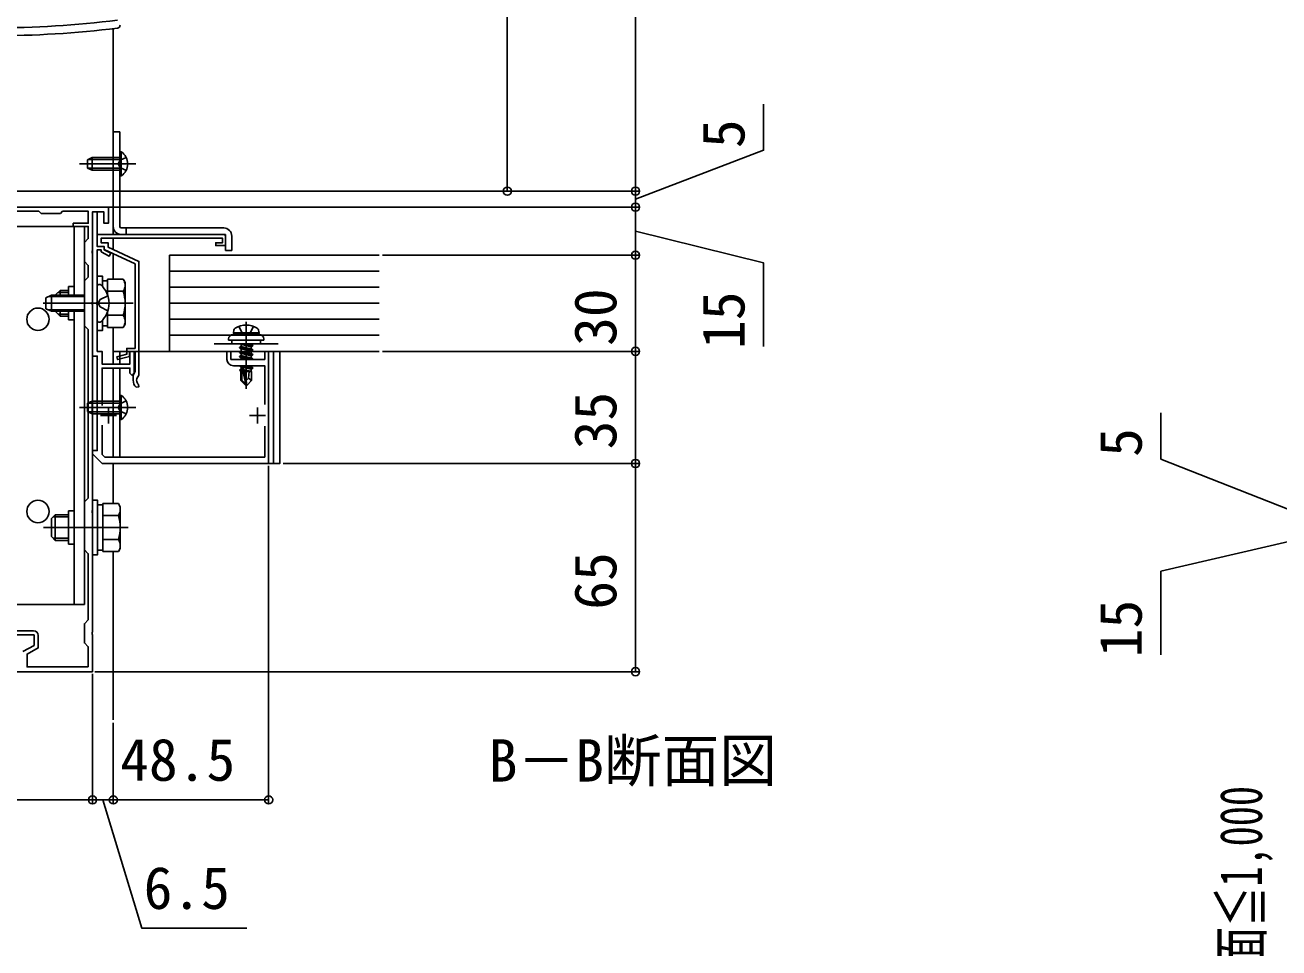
# Model space of a CAD drawing. Units: millimetres, scale not verified. Extents: x -1050 to 1050, y -1573 to 1566.
# Drawn here: x -733.5 to -342.1, y 348.9 to 636.9 of the extents above; entities that cross this region are included whole.
import ezdxf
from ezdxf.enums import TextEntityAlignment as Align

# ---------------------------------------------------------------- set-up
doc = ezdxf.new("R2010")
doc.units = ezdxf.units.MM
doc.header["$LTSCALE"] = 5
for name, color, linetype in [('0-2_USER1', 3, 'Continuous'), ('0-3_YKK_11', 7, 'Continuous'), ('0-5_YKK_12', 2, 'Continuous'), ('0-6_YKK_13', 4, 'Continuous'), ('0-8_YKK_D', 6, 'Continuous')]:
    doc.layers.add(name, color=color, linetype=linetype)
doc.styles.add('ＭＳ ゴシック', font='')
doc.styles.get('ＭＳ ゴシック').set_extended_font_data('MS Gothic')

msp = doc.modelspace()

# ---------------------------------------------------------------- linework, layer by layer
at = {"layer": '0-3_YKK_11'}
for p, q in [((-699.8, 526.9), (-699.8, 526.1)), ((-707.5, 517.6), (-707.5, 512.6)), ((-661, 517.6), (-661, 512.6)), ((-710, 515.1), (-705, 515.1)), ((-663.5, 515.1), (-658.5, 515.1)), ((-730.9, 447.9), (-747.6, 447.9))]:
    msp.add_line(p, q, dxfattribs=at)
for points in [[(-712.62, 566.375), (-712.5, 566.558), (-712.5, 578.6), (-708.9, 578.6), (-708.9, 575.1), (-707.5, 575.1), (-707.5, 580.1), (-742.042, 580.1), (-742.225, 579.98), (-742.775, 579.98), (-742.958, 580.1), (-763.042, 580.1), (-763.225, 579.98), (-763.775, 579.98), (-763.958, 580.1), (-772.042, 580.1), (-772.225, 579.98), (-772.775, 579.98), (-772.958, 580.1), (-780.5, 580.1), (-780.5, 577.1), (-780.2, 576.8)], [(-738.3, 578.8), (-729.2, 578.8), (-728.5, 578.1), (-722.5, 578.1), (-721.8, 578.8), (-713.8, 578.8), (-713.8, 575.1), (-718.5, 575.1), (-718.5, 574.1), (-713.8, 574.1), (-713.8, 570.3), (-715, 569.1), (-715, 563.1), (-713.8, 561.9), (-713.8, 558.3), (-715, 557.1), (-715, 543.1), (-713.8, 541.9), (-713.8, 489.3), (-715, 488.1), (-715, 473.1), (-713.8, 471.9), (-713.8, 451.3), (-715, 450.1), (-715, 444.1), (-713.8, 442.9), (-713.8, 436.6)], [(-709.5, 518.159), (-709.5, 529.9), (-700.8, 529.9), (-700.8, 528.25), (-700.15, 527.6), (-699.5, 528.25), (-699.5, 535.1), (-700.8, 535.1), (-700.8, 531.1), (-709.5, 531.1), (-709.5, 535.1), (-711, 535.1), (-711, 549.642), (-711.12, 549.825), (-711.12, 550.375), (-711, 550.558), (-711, 566.8), (-709.8, 566.8), (-709.8, 566.193), (-707.231, 564.856), (-706.769, 565.744), (-708.8, 566.8), (-708.8, 567.8), (-711, 567.8), (-711, 578.6), (-712.5, 578.6), (-712.5, 533.6), (-711, 533.6), (-711, 504.1), (-712.5, 504.1), (-712.5, 503.1), (-709.5, 500.1), (-657.5, 500.1), (-657.5, 535.1), (-658.7, 535.1), (-658.7, 532.6), (-669.3, 532.6), (-669.3, 535.1), (-670.5, 535.1), (-670.5, 532.6)], [(-671, 571.6), (-711, 571.6), (-711, 567.8), (-708.8, 567.8), (-708.8, 566.9), (-699.2, 562.4), (-699.2, 536), (-701.8, 536), (-701.8, 534.193), (-704.865, 533.385), (-704.635, 532.515), (-700.9, 533.5), (-700.9, 535.1), (-699.2, 535.1), (-699.2, 528.797), (-699.255, 528.625)], [(-698.095, 527.49), (-698, 527.709), (-698, 563.163), (-707.6, 567.663), (-707.6, 569), (-709.8, 569), (-709.8, 570.4), (-671.9, 570.4), (-671.9, 569), (-674, 569), (-674, 568.1), (-671, 568.1), (-671, 571.6)], [(-739, 435.1), (-712.5, 435.1), (-712.5, 446.642), (-712.62, 446.825), (-712.62, 447.375), (-712.5, 447.558), (-712.5, 484.642), (-712.62, 484.825), (-712.62, 485.375), (-712.5, 485.558), (-712.5, 549.642), (-712.62, 549.825), (-712.62, 550.375), (-712.5, 550.558), (-712.5, 565.642), (-712.62, 565.825), (-712.62, 566.375)], [(-668.5, 530.6), (-658.7, 530.6), (-658.7, 518.499)], [(-698.845, 523.905), (-697.994, 524.032), (-698.095, 524.71)], [(-658.7, 511.701), (-658.7, 502.1), (-708.672, 502.1), (-709.5, 502.928), (-709.5, 512.041)], [(-747.8, 446.6), (-730.7, 446.6), (-730.7, 443.3), (-734.2, 441.4)], [(-713.8, 436.6), (-732.9, 436.6), (-732.9, 440.626), (-729.4, 442.526), (-729.4, 446.4)]]:
    msp.add_lwpolyline(points, dxfattribs=at)
for centre, radius, start, end in [((-668.5, 532.6), 2, 180.00001, 269.99999), ((-696.8, 526.9), 3, 144.90318, 180), ((-696.8, 526.1), 3, 180.00001, 227.02713), ((-696.8, 526.1), 1.9, 132.9859, 227.02712), ((-730.9, 446.4), 1.5, 0.00001, 89.99999)]:
    msp.add_arc(centre, radius, start, end, dxfattribs=at)
at = {"layer": '0-5_YKK_12'}
for p, q in [((-706, 635.805), (-706, 571.6)), ((-706, 580.1), (-706, 573.8)), ((-706, 570.4), (-706, 566.913)), ((-706, 567.8), (-706, 566.913)), ((-706, 565.587), (-706, 557.606)), ((-706, 565.587), (-706, 557.606)), ((-706, 542.594), (-706, 538.1)), ((-706, 542.594), (-706, 531.1)), ((-688.5, 535.1), (-623, 535.1)), ((-706, 500.1), (-706, 487.606)), ((-706, 499.1), (-706, 487.606)), ((-706, 472.594), (-706, 435.1)), ((-706, 472.594), (-706, 420.1))]:
    msp.add_line(p, q, dxfattribs=at)
at = {"layer": '0-6_YKK_13'}
for p, q in [((-706, 574.1), (-706, 603.6)), ((-704, 603.6), (-706, 603.6)), ((-704, 574.1), (-704, 603.6)), ((-714, 594.9), (-712.6, 595.6)), ((-704, 594.946), (-713.909, 594.946)), ((-704, 595.6), (-712.6, 595.6)), ((-704, 589.85), (-704, 597.35)), ((-699, 593.6), (-716.5, 593.6)), ((-714, 592.3), (-714, 594.9)), ((-714, 592.3), (-712.6, 591.6)), ((-704, 592.254), (-713.909, 592.254)), ((-703.491, 589.85), (-704, 589.85)), ((-767, 574.1), (-715, 574.1)), ((-718.2, 574.1), (-718.2, 552.6)), ((-715, 574.1), (-715, 456.1)), ((-671.5, 573.6), (-703.5, 573.6)), ((-671.5, 571.6), (-703.5, 571.6)), ((-702, 573.6), (-702, 571.6)), ((-671, 566.6), (-671, 571.1)), ((-669, 566.6), (-669, 571.1)), ((-688.5, 565.1), (-623, 565.1)), ((-671, 566.6), (-669, 566.6)), ((-688.5, 560.1), (-623, 560.1)), ((-710.455, 556), (-710.257, 556)), ((-707.8, 557.15), (-709.4, 557.15)), ((-707.8, 557.606), (-702.881, 557.606)), ((-707.8, 552.829), (-707.8, 557.606)), ((-702.3, 556.6), (-702.881, 557.606)), ((-702.3, 543.6), (-702.3, 556.6)), ((-727, 551.8), (-725.3, 552.6)), ((-715, 552.167), (-726.22, 552.167)), ((-725.3, 547.6), (-725.3, 552.6)), ((-715, 552.6), (-725.3, 552.6)), ((-723.8, 552.9), (-722.6, 554.1)), ((-723.8, 552.9), (-723.8, 552.6)), ((-723.248, 553.452), (-720, 553.452)), ((-720, 554.1), (-722.6, 554.1)), ((-722.6, 554.1), (-722.6, 552.6)), ((-720, 555.3), (-720, 552.6)), ((-720, 555.3), (-718.2, 555.3)), ((-711, 555.351), (-711, 544.849)), ((-707.674, 552.472), (-710.135, 551.245)), ((-707.8, 552.829), (-707.8, 554.1)), ((-707.8, 553.853), (-702.881, 553.853)), ((-688.5, 555.1), (-623, 555.1)), ((-706.496, 550.1), (-727.913, 550.1)), ((-699.8, 550.1), (-726.3, 550.1)), ((-715, 548.033), (-726.22, 548.033)), ((-710.744, 550.1), (-710.135, 551.245)), ((-710.744, 550.1), (-710.135, 548.955)), ((-707.674, 547.728), (-710.135, 548.955)), ((-688.5, 550.1), (-623, 550.1)), ((-715, 547.6), (-725.3, 547.6)), ((-723.8, 547.6), (-723.8, 547.3)), ((-723.8, 547.3), (-722.6, 546.1)), ((-723.248, 546.748), (-720, 546.748)), ((-722.6, 547.6), (-722.6, 546.1)), ((-722.6, 546.1), (-720, 546.1)), ((-720, 547.6), (-720, 544.9)), ((-720, 544.9), (-718.2, 544.9)), ((-718.2, 547.6), (-718.2, 456.1)), ((-711, 544.849), (-711, 544.745)), ((-710.455, 544.2), (-710.257, 544.2)), ((-707.8, 546.1), (-707.8, 547.371)), ((-707.8, 542.594), (-707.8, 547.371)), ((-707.8, 546.347), (-702.881, 546.347)), ((-688.5, 545.1), (-623, 545.1)), ((-664.5, 544.3), (-664.5, 523.4)), ((-709.4, 543.05), (-707.8, 543.05)), ((-707.8, 542.594), (-702.881, 542.594)), ((-702.3, 543.6), (-702.881, 542.594)), ((-668.5, 540.9), (-668.359, 541.703)), ((-668.5, 540.9), (-660.5, 540.9)), ((-668.5, 540.9), (-668.412, 540.4)), ((-668.5, 540.4), (-660.5, 540.4)), ((-668.412, 540.4), (-660.588, 540.4)), ((-660.5, 540.9), (-660.641, 541.703)), ((-660.5, 540.9), (-660.588, 540.4)), ((-688.5, 540.1), (-623, 540.1)), ((-654.5, 537.4), (-674.5, 537.4)), ((-666.6, 536.25), (-666.05, 536.568)), ((-662.4, 535.55), (-666.6, 536.25)), ((-666.6, 536.25), (-666.6, 536.15)), ((-666.05, 537.233), (-666.05, 536.568)), ((-666.05, 536.568), (-662.95, 535.868)), ((-665.7, 537.4), (-662.4, 536.85)), ((-662.4, 536.95), (-665.1, 537.4)), ((-663.537, 537.4), (-662.95, 537.268)), ((-662.95, 537.4), (-662.95, 537.268)), ((-662.4, 536.95), (-662.95, 537.268)), ((-662.4, 536.85), (-662.95, 536.533)), ((-662.95, 536.533), (-662.95, 535.868)), ((-662.4, 536.95), (-662.4, 536.85)), ((-660, 538.6), (-660, 537.4)), ((-659, 538.9), (-659, 538.6)), ((-704, 531.1), (-704, 535.1)), ((-666.6, 536.15), (-662.4, 535.45)), ((-666.6, 534.85), (-666.05, 535.168)), ((-662.4, 534.15), (-666.6, 534.85)), ((-666.6, 534.85), (-666.6, 534.75)), ((-666.6, 534.75), (-662.4, 534.05)), ((-666.6, 533.45), (-666.05, 533.768)), ((-662.4, 532.75), (-666.6, 533.45)), ((-666.6, 533.45), (-666.6, 533.35)), ((-666.6, 533.35), (-662.4, 532.65)), ((-666.05, 535.833), (-666.05, 535.168)), ((-666.05, 535.168), (-662.95, 534.468)), ((-666.05, 534.433), (-666.05, 533.768)), ((-666.05, 533.768), (-662.95, 533.068)), ((-666.05, 533.033), (-666.05, 532.6)), ((-662.4, 535.55), (-662.95, 535.868)), ((-662.4, 535.45), (-662.95, 535.133)), ((-662.95, 535.133), (-662.95, 534.468)), ((-662.4, 534.15), (-662.95, 534.468)), ((-662.4, 534.05), (-662.95, 533.733)), ((-662.95, 533.733), (-662.95, 533.068)), ((-662.4, 532.75), (-662.95, 533.068)), ((-662.4, 532.65), (-662.487, 532.6)), ((-662.4, 535.55), (-662.4, 535.45)), ((-662.4, 534.15), (-662.4, 534.05)), ((-662.4, 532.75), (-662.4, 532.65)), ((-656, 535.1), (-656, 500.1)), ((-706, 502.1), (-706, 529.9)), ((-704, 502.1), (-704, 529.9)), ((-666.6, 530.6), (-666.6, 530.55)), ((-666.6, 530.55), (-665.887, 530.431)), ((-666.5, 529.308), (-666.05, 529.568)), ((-666.5, 529.308), (-666.5, 529.092)), ((-666.5, 529.308), (-665.9, 529.209)), ((-666.5, 529.092), (-666.2, 528.919)), ((-666.5, 529.092), (-665.9, 528.976)), ((-665.832, 530.522), (-666.3, 530.6)), ((-666.2, 528.919), (-666.2, 525.95)), ((-666.2, 528.8), (-665.9, 528.8)), ((-666.05, 530.233), (-666.05, 529.568)), ((-666.05, 529.568), (-665.897, 529.533)), ((-665.9, 530.352), (-665.9, 526.074)), ((-665.832, 530.523), (-664.65, 524.824)), ((-662.4, 529.95), (-665.426, 530.454)), ((-665.41, 530.407), (-664.5, 526.022)), ((-665.398, 530.35), (-662.4, 529.85)), ((-665.34, 530.072), (-662.95, 529.533)), ((-665.195, 529.375), (-662.95, 528.868)), ((-665.135, 529.083), (-663.417, 528.8)), ((-665.08, 528.816), (-664.996, 528.8)), ((-665.076, 528.8), (-662.8, 528.8)), ((-664.422, 530.6), (-662.95, 530.268)), ((-662.95, 530.6), (-662.95, 530.268)), ((-662.4, 529.95), (-662.95, 530.268)), ((-662.4, 529.85), (-662.95, 529.533)), ((-662.95, 529.533), (-662.95, 528.868)), ((-662.8, 528.8), (-662.95, 528.868)), ((-662.8, 528.8), (-662.8, 525.95)), ((-662.4, 529.95), (-662.4, 529.85)), ((-665.9, 526.074), (-666.2, 525.95)), ((-664.65, 524.4), (-666.2, 525.95)), ((-665.9, 526.074), (-664.65, 524.824)), ((-664.65, 524.824), (-664.65, 524.4)), ((-664.5, 526.022), (-664.5, 524.4)), ((-664.5, 526.022), (-664.35, 524.4)), ((-664.35, 524.4), (-662.8, 525.95)), ((-663.757, 526.753), (-662.8, 525.95)), ((-704, 513.85), (-704, 521.35)), ((-664.35, 524.4), (-664.65, 524.4)), ((-699, 517.6), (-716.5, 517.6)), ((-714, 518.9), (-712.6, 519.6)), ((-714, 516.3), (-714, 518.9)), ((-704, 518.946), (-713.909, 518.946)), ((-704, 519.6), (-712.6, 519.6)), ((-714, 516.3), (-712.6, 515.6)), ((-704, 516.254), (-713.909, 516.254)), ((-703.491, 513.85), (-704, 513.85)), ((-709.3, 487.15), (-710.9, 487.15)), ((-709.3, 487.606), (-704.381, 487.606)), ((-709.3, 472.594), (-709.3, 487.606)), ((-703.8, 486.6), (-704.381, 487.606)), ((-703.8, 473.6), (-703.8, 486.6)), ((-725.3, 482.9), (-724.1, 484.1)), ((-725.3, 482.9), (-725.3, 477.3)), ((-724.748, 483.452), (-720, 483.452)), ((-720, 484.1), (-724.1, 484.1)), ((-724.1, 484.1), (-724.1, 476.1)), ((-720, 485.3), (-720, 474.9)), ((-720, 485.3), (-718.2, 485.3)), ((-709.3, 476.1), (-709.3, 484.1)), ((-709.3, 483.853), (-704.381, 483.853)), ((-701.3, 480.1), (-727.8, 480.1)), ((-725.3, 477.3), (-724.1, 476.1)), ((-724.748, 476.748), (-720, 476.748)), ((-724.1, 476.1), (-720, 476.1)), ((-720, 474.9), (-718.2, 474.9)), ((-709.3, 476.347), (-704.381, 476.347)), ((-703.8, 473.6), (-704.381, 472.594)), ((-710.9, 473.05), (-709.3, 473.05)), ((-709.3, 472.594), (-704.381, 472.594)), ((-715, 456.1), (-767, 456.1))]:
    msp.add_line(p, q, dxfattribs=at)
for points in [[(-704, 591.6), (-712.6, 591.6), (-712.6, 595.6)], [(-701.991, 595.65), (-703.846, 594.745), (-704.455, 593.6)], [(-703.491, 589.85), (-703.491, 597.35), (-704, 597.35)], [(-701.991, 591.55), (-703.846, 592.455), (-704.455, 593.6)], [(-688.5, 565.1), (-688.5, 535.1), (-623, 535.1)], [(-711, 558.6), (-711, 541.6), (-709.4, 541.6), (-709.4, 544.815)], [(-709.4, 555.385), (-709.4, 558.6), (-711, 558.6)], [(-711, 555.455), (-711, 555.351), (-711, 555)], [(-725.3, 547.6), (-727, 548.4), (-727, 551.8)], [(-666.758, 542.895), (-665.645, 540.663), (-664.5, 540.054)], [(-662.242, 542.895), (-663.355, 540.663), (-664.5, 540.054)], [(-659, 538.6), (-670, 538.6), (-670, 538.9)], [(-660, 537.4), (-669, 537.4), (-669, 538.6)], [(-666.34, 537.4), (-666.05, 537.233), (-662.95, 536.533)], [(-706, 535.1), (-654, 535.1), (-654, 500.1), (-706, 500.1)], [(-666.6, 536.15), (-666.05, 535.833), (-662.95, 535.133)], [(-666.6, 534.75), (-666.05, 534.433), (-662.95, 533.733)], [(-666.6, 533.35), (-666.05, 533.033), (-664.135, 532.6)], [(-666.6, 530.55), (-666.05, 530.233), (-665.9, 530.199)], [(-664.5, 526.022), (-663.757, 526.753), (-663.6, 528.8)], [(-703.491, 513.85), (-703.491, 521.35), (-704, 521.35)], [(-704, 515.6), (-712.6, 515.6), (-712.6, 519.6)], [(-701.991, 519.65), (-703.846, 518.745), (-704.455, 517.6)], [(-701.991, 515.55), (-703.846, 516.455), (-704.455, 517.6)]]:
    msp.add_lwpolyline(points, dxfattribs=at)
msp.add_lwpolyline([(-712.5, 488.6), (-712.5, 471.6), (-710.9, 471.6), (-710.9, 488.6)], close=True, dxfattribs=at)
for centre in [(-729.5, 545.1), (-729.5, 485.1)]:
    msp.add_circle(centre, 3.5, dxfattribs=at)
for centre, radius, start, end in [((-743.5, 953.6), 317.528, 262.97773, 277.02227), ((-743.5, 953.6), 320, 263.0403, 276.9597), ((-704.846, 636.95), 1, 276.9597, 359), ((-706.027, 593.6), 4.527, 304.06671, 55.93329), ((-703.5, 574.1), 2.5, 180, 270), ((-703.5, 574.1), 0.5, 180, 270), ((-671.5, 571.1), 2.5, 0, 90), ((-671.5, 571.1), 0.5, 0, 90), ((-710.455, 555.455), 0.545, 90, 180), ((-710.257, 555.45), 0.55, 48.43917, 90), ((-715, 550.1), 7.7, 311.56083, 48.43917), ((-705.623, 555.729), 3.323, 325.61575, 34.38425), ((-714.719, 550.1), 12.419, 342.41205, 17.58795), ((-710.455, 544.745), 0.545, 180, 270), ((-710.257, 544.75), 0.55, 270, 311.56083), ((-705.623, 544.471), 3.323, 325.61575, 34.38425), ((-668.5, 538.9), 1.5, 90, 180), ((-667.472, 541.546), 0.9, 122.05588, 170), ((-664.5, 536.8), 6.5, 57.94412, 122.05588), ((-661.528, 541.546), 0.9, 10, 57.94412), ((-660.5, 538.9), 1.5, 0, 90), ((-665.652, 530.352), 0.248, 12.80904, 180), ((-706.027, 517.6), 4.527, 304.06671, 55.93329), ((-707.123, 485.729), 3.323, 325.61575, 34.38425), ((-716.219, 480.1), 12.419, 342.41205, 17.58795), ((-707.123, 474.471), 3.323, 325.61575, 34.38425)]:
    msp.add_arc(centre, radius, start, end, dxfattribs=at)
at = {"layer": '0-8_YKK_D'}
for p, q in [((-543, 585.1), (-543, 1194.6)), ((-583, 585.1), (-583, 999.6)), ((-623, 585.1), (-885.89, 585.1)), ((-628.3, 585.1), (-542, 585.1)), ((-628.3, 585.1), (-582, 585.1)), ((-599.666, 585.1), (-542, 585.1)), ((-543, 580.1), (-543, 585.1)), ((-707.5, 580.1), (-542, 580.1)), ((-613, 580.1), (-542, 580.1)), ((-543, 580.1), (-543, 565.1)), ((-622, 565.1), (-542, 565.1)), ((-622, 565.1), (-542, 565.1)), ((-543, 565.1), (-543, 535.1)), ((-622, 535.1), (-542, 535.1)), ((-543, 535.1), (-543, 500.1)), ((-657.5, 499.4), (-657.5, 394.1)), ((-653, 500.1), (-542, 500.1)), ((-543, 500.1), (-543, 435.1)), ((-711.8, 435.1), (-542, 435.1)), ((-712.5, 434.4), (-712.5, 394.1)), ((-712.5, 434.4), (-712.5, 394.1)), ((-706, 419.1), (-706, 394.1)), ((-780.5, 395.1), (-712.5, 395.1)), ((-712.5, 395.1), (-706, 395.1)), ((-706, 395.1), (-657.5, 395.1))]:
    msp.add_line(p, q, dxfattribs=at)
for points in [[(-543, 582.6), (-503, 597.857), (-503, 612.289)], [(-543, 572.6), (-503, 562.68), (-503, 536.589)], [(-339, 485.725), (-379, 501.491), (-379, 515.923)], [(-339, 475.725), (-379, 466.467), (-379, 440.376)], [(-709.25, 395.1), (-697.088, 355.1), (-664.349, 355.1)]]:
    msp.add_lwpolyline(points, dxfattribs=at)
for centre in [(-583, 585.1), (-543, 585.1), (-543, 580.1), (-543, 580.1), (-543, 565.1), (-543, 565.1), (-543, 535.1), (-543, 535.1), (-543, 500.1), (-543, 500.1), (-543, 435.1), (-712.5, 395.1), (-712.5, 395.1), (-706, 395.1), (-706, 395.1), (-657.5, 395.1)]:
    msp.add_circle(centre, 1.275, dxfattribs=at)

# ---------------------------------------------------------------- texts
at = {"layer": '0-2_USER1', "style": 'ＭＳ ゴシック'}
msp.add_text('B－B断面図', height=13.2, dxfattribs=at).set_placement((-588.804, 396.857), align=Align.BOTTOM_LEFT)
at = {"layer": '0-8_YKK_D', "style": 'ＭＳ ゴシック'}
for s, p in [('5', (-505, 598.528)), ('30', (-545, 536.805)), ('15', (-505, 535.828)), ('35', (-545, 504.509)), ('5', (-381, 502.161)), ('65', (-545, 454.458)), ('15', (-381, 439.615))]:
    msp.add_text(s, height=13.2, rotation=90, dxfattribs=at).set_placement(p, align=Align.BOTTOM_LEFT)
for s, p in [('48.5', (-703.841, 397.1)), ('6.5', (-696.52, 357.1))]:
    msp.add_text(s, height=13.2, dxfattribs=at).set_placement(p, align=Align.BOTTOM_LEFT)
at = {"layer": '0-8_YKK_D', "style": 'ＭＳ ゴシック', "width": 0.7}
msp.add_text('GL～デッキ材床面≦1,000', height=13.2, rotation=90, dxfattribs=at).set_placement((-343.455, 254.655), align=Align.BOTTOM_LEFT)

doc.saveas('drawing.dxf')
